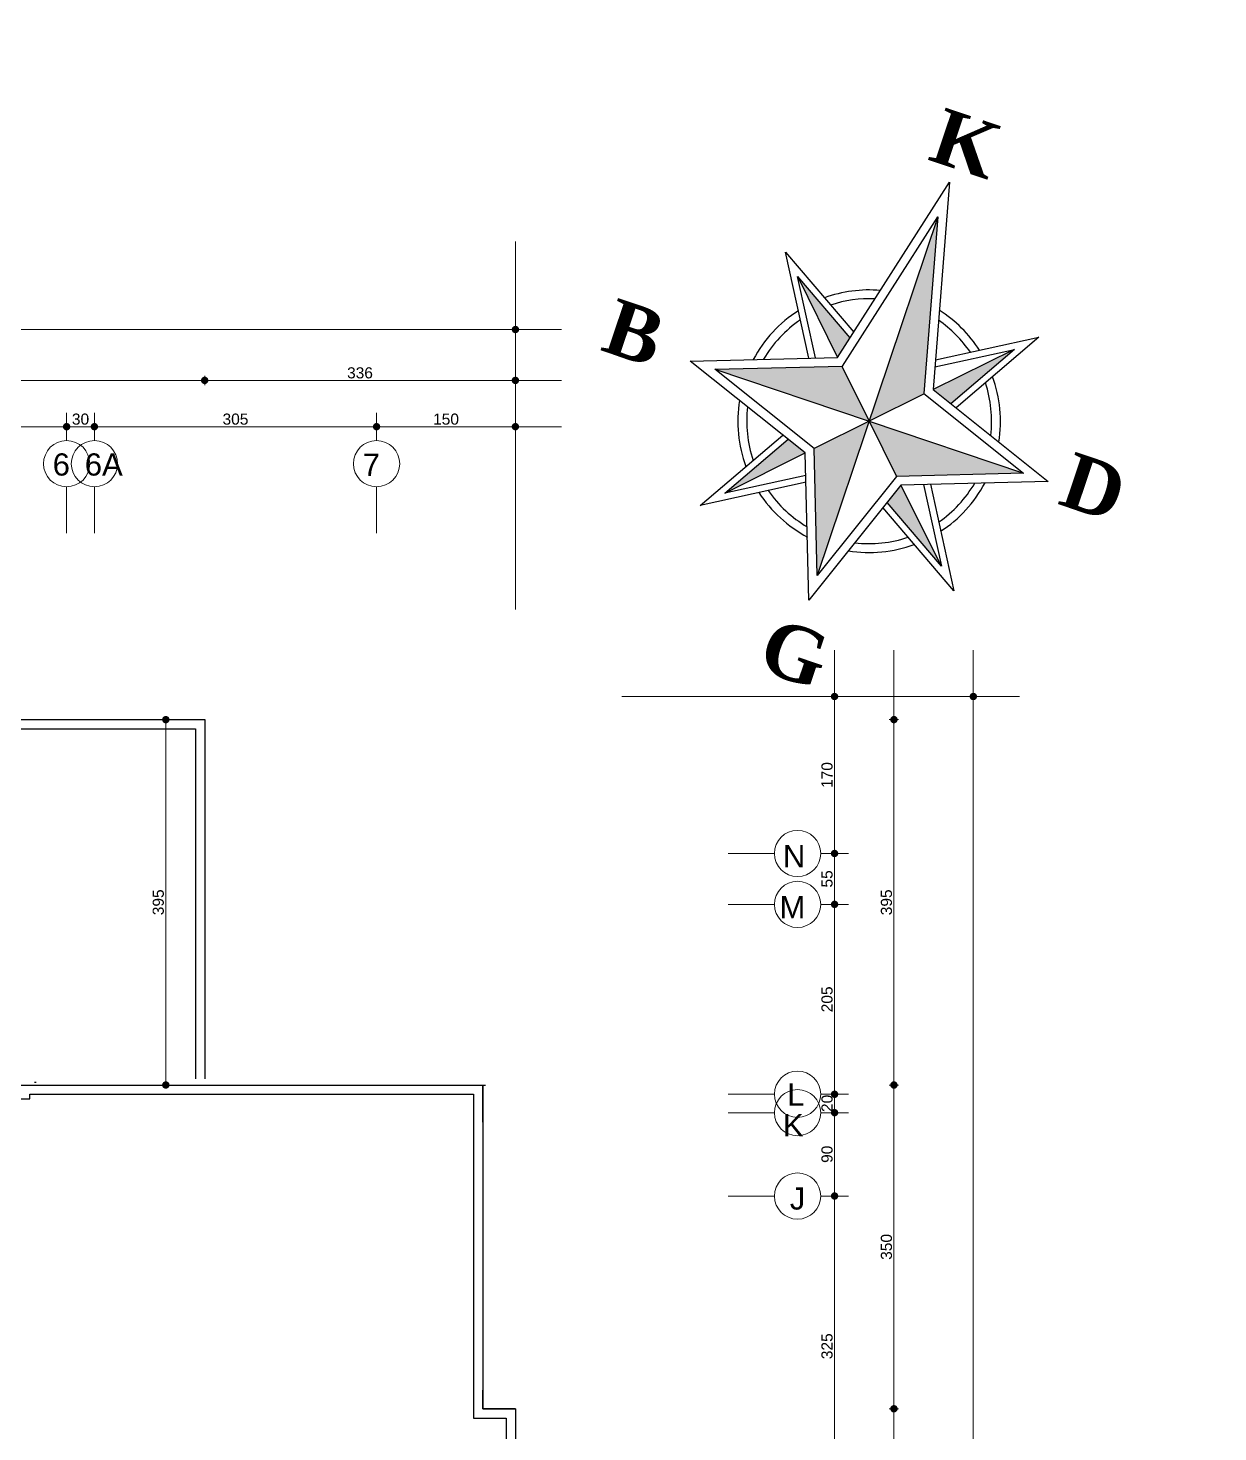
# Model space of a CAD drawing. Header units: millimetres. Extents: x 38129 to 72024, y -56282 to 16512.
# Drawn here: x 61315 to 62602, y -43875 to -42358 of the extents above; entities that cross this region are included whole.
import ezdxf

# ---------------------------------------------------------------- set-up
doc = ezdxf.new("R2010")
doc.units = ezdxf.units.MM
doc.layers.add('balkon', color=171, linetype='Continuous')
doc.layers.add('sıva', color=41, linetype='Continuous')
for name, color, linetype, lineweight in [('DIŞÖLÇÜ', 37, 'Continuous', 0), ('DUVAR', 255, 'Continuous', 30), ('DÖŞEME', 4, 'Continuous', 15), ('dışölçü', 32, 'Continuous', 25), ('ölçü İÇ', 31, 'Continuous', 0)]:
    doc.layers.add(name, color=color, linetype=linetype, lineweight=lineweight)
doc.styles.add('icdisolcu_yazi', font='arial.ttf')
doc.styles.add('MALİ1', font='timesbd.ttf')
doc.styles.get("Standard").update_dxf_attribs({"font": 'arial.ttf'})
doc.dimstyles.new('İç Ölçü', dxfattribs={"dimtxt": 12, "dimasz": 8, "dimexe": 5, "dimexo": 0, "dimgap": 2, "dimtad": 1, "dimdec": 0, "dimzin": 12, "dimdsep": 46, "dimtxsty": 'icdisolcu_yazi', "dimblk": 'DOT', "dimcen": 8, "dimdle": 5, "dimclrd": 256, "dimclre": 256, "dimclrt": 7, "dimadec": 0, "dimazin": 3, "dimtfac": 1, "dimtdec": 0, "dimtix": 1, "dimtmove": 2, "dimatfit": 3, "dimldrblk": 'DOT', "dimfxl": 0, "dimtolj": 1, "dimtzin": 0, "dimlwd": -1, "dimlwe": -1, "dimarcsym": 0})

# ---------------------------------------------------------------- blocks, each defined once
blk = doc.blocks.new('KUZEY İŞARETİ')
at = {"layer": 'DÖŞEME'}
h = blk.add_hatch(color=256, dxfattribs=at)
h.paths.add_polyline_path([(0, -74.01), (-19.77, -19.77), (0, 0)])
h.paths.add_polyline_path([(74.01, 0), (19.77, -19.77), (0, 0)])
h.paths.add_polyline_path([(19.59, 19.59), (0, 0), (0, 97.96)])
h.paths.add_polyline_path([(-74.01, 0), (-19.77, 19.77), (0, 0)])
h = blk.add_hatch(color=256, dxfattribs=at)
h.paths.add_polyline_path([(-51.67, -51.83), (-32.27, -19.48), (-22.9, -22.9)])
h.paths.add_polyline_path([(51.84, -51.76), (19.46, -32.33), (22.9, -22.9)])
h.paths.add_polyline_path([(32.6, 19.36), (22.9, 22.9), (52.03, 51.88), (52.15, 51.95)])
h.paths.add_polyline_path([(-22.9, 22.9), (-51.67, 51.83), (-51.75, 51.95), (-20.35, 33.11)])
for p, q in [((0, 97.96), (0, -74.01)), ((-51.67, 51.83), (-22.9, 22.9)), ((52.03, 51.88), (22.9, 22.9)), ((19.77, 19.77), (-19.77, -19.77)), ((-19.77, 19.77), (0, 0)), ((-74.01, 0), (74.01, 0)), ((0, 0), (19.77, -19.77)), ((-51.67, -51.83), (-22.9, -22.9)), ((51.84, -51.76), (22.9, -22.9))]:
    blk.add_line(p, q)
for points in [[(-22.9, 22.9), (0, 114.49), (22.9, 22.9), (85.73, 0), (22.9, -22.9), (0, -85.73), (-22.9, -22.9), (-85.73, 0)], [(-19.52, 19.86), (0, 97.96), (19.52, 19.86), (74.01, 0), (19.77, -19.77), (0, -74.01), (-19.77, -19.77), (-74.01, 0)]]:
    blk.add_lwpolyline(points, close=True)
for points in [[(-35.15, 18.44), (-60.52, 60.72), (-19.58, 36.16)], [(19.64, 35.95), (60.92, 60.72), (35.48, 18.31)], [(-32.27, 19.48), (-51.75, 51.95), (-20.35, 33.11)], [(20.4, 32.9), (52.15, 51.95), (32.6, 19.36)], [(-18.34, -35.41), (-60.52, -60.72), (-35.15, -18.44)], [(35.48, -18.31), (60.92, -60.72), (18.41, -35.21)], [(-19.39, -32.53), (-51.75, -51.95), (-32.27, -19.48)], [(32.6, -19.36), (52.15, -51.95), (19.46, -32.33)]]:
    blk.add_lwpolyline(points)
for radius, start, end in [(59.62, 103.72159, 128.48425), (59.62, 51.30105, 76.27841), (55.61, 105.91894, 126.92698), (55.61, 52.84041, 74.08106), (59.62, 141.22955, 170.53007), (55.61, 142.76296, 168.1645), (55.61, 11.8355, 36.84936), (59.62, 9.46993, 38.41262), (59.62, 189.46993, 218.77045), (55.61, 191.8355, 217.23704), (55.61, 323.15064, 348.1645), (59.62, 321.58738, 350.53007), (55.61, 233.07302, 258.1645), (55.61, 281.8355, 307.15959), (59.62, 231.51575, 260.53007), (59.62, 279.46993, 308.69895)]:
    blk.add_arc((0, 0), radius, start, end)
at = {"style": 'MALİ1'}
for s, p in [('K', (-13.15, 121.07)), ('B', (-126.55, -8.33)), ('D', (92.59, -8.33)), ('G', (-13.15, -123.15))]:
    blk.add_text(s, height=25, dxfattribs=at).set_placement(p)
blk = doc.blocks.new('_Dot')
at = {"color": 0, "lineweight": -2}
blk.add_line((-0.5, 0), (-1, 0), dxfattribs=at)
at = {"color": 0, "lineweight": 30, "const_width": 0.5}
blk.add_lwpolyline([(-0.25, 0, 1), (0.25, 0, 1)], format="xyb", close=True, dxfattribs=at)
blk = doc.blocks.new('*D2581')
at = {"layer": 'Defpoints', "color": 0, "transparency": 16777216}
for p in [(60972.4, -42788.7), (61357.2, -42788.7), (61357.2, -42788.7)]:
    blk.add_point(p, dxfattribs=at)
at = {"layer": 'DIŞÖLÇÜ', "transparency": 16777216}
for p, q in [((60972.4, -42788.7), (60972.4, -42783.7)), ((61357.2, -42788.7), (61357.2, -42783.7))]:
    blk.add_line(p, q, dxfattribs=at)
at = {"layer": 'DIŞÖLÇÜ', "linetype": 'Continuous', "transparency": 16777216}
blk.add_line((60980.4, -42788.7), (61349.2, -42788.7), dxfattribs=at)
at = {"layer": 'DIŞÖLÇÜ', "transparency": 16777216, "xscale": 8, "yscale": 8, "zscale": 8, "rotation": 180}
blk.add_blockref('_Dot', (60972.4, -42788.7), dxfattribs=at)
at = {"layer": 'DIŞÖLÇÜ', "transparency": 16777216, "xscale": 8, "yscale": 8, "zscale": 8}
blk.add_blockref('_Dot', (61357.2, -42788.7), dxfattribs=at)
at = {"layer": 'DIŞÖLÇÜ', "color": 7, "transparency": 16777216, "insert": (61164.8, -42780.6), "char_height": 12, "attachment_point": 5, "style": 'icdisolcu_yazi'}
blk.add_mtext('\\A1;385', dxfattribs=at)
blk = doc.blocks.new('*D2582')
at = {"layer": 'Defpoints', "color": 0, "transparency": 16777216}
for p in [(61387.2, -42788.7), (61692.2, -42788.7), (61692.2, -42788.7)]:
    blk.add_point(p, dxfattribs=at)
at = {"layer": 'DIŞÖLÇÜ', "transparency": 16777216}
for p, q in [((61387.2, -42788.7), (61387.2, -42783.7)), ((61692.2, -42788.7), (61692.2, -42783.7))]:
    blk.add_line(p, q, dxfattribs=at)
at = {"layer": 'DIŞÖLÇÜ', "linetype": 'Continuous', "transparency": 16777216}
blk.add_line((61395.2, -42788.7), (61684.2, -42788.7), dxfattribs=at)
at = {"layer": 'DIŞÖLÇÜ', "transparency": 16777216, "xscale": 8, "yscale": 8, "zscale": 8, "rotation": 180}
blk.add_blockref('_Dot', (61387.2, -42788.7), dxfattribs=at)
at = {"layer": 'DIŞÖLÇÜ', "transparency": 16777216, "xscale": 8, "yscale": 8, "zscale": 8}
blk.add_blockref('_Dot', (61692.2, -42788.7), dxfattribs=at)
at = {"layer": 'DIŞÖLÇÜ', "color": 7, "transparency": 16777216, "insert": (61539.7, -42780.6), "char_height": 12, "attachment_point": 5, "style": 'icdisolcu_yazi'}
blk.add_mtext('\\A1;305', dxfattribs=at)
blk = doc.blocks.new('*D2583')
at = {"layer": 'Defpoints', "color": 0, "transparency": 16777216}
for p in [(61692.2, -42788.7), (61842.3, -42788.7), (61842.3, -42788.7)]:
    blk.add_point(p, dxfattribs=at)
at = {"layer": 'DIŞÖLÇÜ', "transparency": 16777216}
for p, q in [((61692.2, -42788.7), (61692.2, -42783.7)), ((61842.3, -42788.7), (61842.3, -42783.7))]:
    blk.add_line(p, q, dxfattribs=at)
at = {"layer": 'DIŞÖLÇÜ', "linetype": 'Continuous', "transparency": 16777216}
blk.add_line((61700.2, -42788.7), (61834.3, -42788.7), dxfattribs=at)
at = {"layer": 'DIŞÖLÇÜ', "transparency": 16777216, "xscale": 8, "yscale": 8, "zscale": 8, "rotation": 180}
blk.add_blockref('_Dot', (61692.2, -42788.7), dxfattribs=at)
at = {"layer": 'DIŞÖLÇÜ', "transparency": 16777216, "xscale": 8, "yscale": 8, "zscale": 8}
blk.add_blockref('_Dot', (61842.3, -42788.7), dxfattribs=at)
at = {"layer": 'DIŞÖLÇÜ', "color": 7, "transparency": 16777216, "insert": (61767.3, -42780.6), "char_height": 12, "attachment_point": 5, "style": 'icdisolcu_yazi'}
blk.add_mtext('\\A1;150', dxfattribs=at)
blk = doc.blocks.new('*D2606')
at = {"layer": 'Defpoints', "color": 0, "transparency": 16777216}
for p in [(62187.3, -43620.4), (62187.3, -43620.4), (62187.3, -43945.3)]:
    blk.add_point(p, dxfattribs=at)
at = {"layer": 'DIŞÖLÇÜ', "transparency": 16777216}
for p, q in [((62187.3, -43620.4), (62192.3, -43620.4)), ((62187.3, -43945.3), (62192.3, -43945.3))]:
    blk.add_line(p, q, dxfattribs=at)
at = {"layer": 'DIŞÖLÇÜ', "linetype": 'Continuous', "transparency": 16777216}
blk.add_line((62187.3, -43937.3), (62187.3, -43628.4), dxfattribs=at)
at = {"layer": 'DIŞÖLÇÜ', "transparency": 16777216, "xscale": 8, "yscale": 8, "zscale": 8}
for p, rotation in [((62187.3, -43620.4), 90), ((62187.3, -43945.3), 270)]:
    blk.add_blockref('_Dot', p, dxfattribs=dict(at, rotation=rotation))
at = {"layer": 'DIŞÖLÇÜ', "color": 7, "transparency": 16777216, "insert": (62179.2, -43782.8), "char_height": 12, "attachment_point": 5, "rotation": 90, "style": 'icdisolcu_yazi'}
blk.add_mtext('\\A1;325', dxfattribs=at)
blk = doc.blocks.new('*D2607')
at = {"layer": 'Defpoints', "color": 0, "transparency": 16777216}
for p in [(62187.3, -43530.3), (62187.3, -43530.3), (62187.3, -43620.4)]:
    blk.add_point(p, dxfattribs=at)
at = {"layer": 'DIŞÖLÇÜ', "transparency": 16777216}
for p, q in [((62187.3, -43530.3), (62192.3, -43530.3)), ((62187.3, -43620.4), (62192.3, -43620.4))]:
    blk.add_line(p, q, dxfattribs=at)
at = {"layer": 'DIŞÖLÇÜ', "linetype": 'Continuous', "transparency": 16777216}
blk.add_line((62187.3, -43612.4), (62187.3, -43538.3), dxfattribs=at)
at = {"layer": 'DIŞÖLÇÜ', "transparency": 16777216, "xscale": 8, "yscale": 8, "zscale": 8}
for p, rotation in [((62187.3, -43530.3), 90), ((62187.3, -43620.4), 270)]:
    blk.add_blockref('_Dot', p, dxfattribs=dict(at, rotation=rotation))
at = {"layer": 'DIŞÖLÇÜ', "color": 7, "transparency": 16777216, "insert": (62179.2, -43575.3), "char_height": 12, "attachment_point": 5, "rotation": 90, "style": 'icdisolcu_yazi'}
blk.add_mtext('\\A1;90', dxfattribs=at)
blk = doc.blocks.new('*D2608')
at = {"layer": 'Defpoints', "color": 0, "transparency": 16777216}
for p in [(62187.3, -43510.4), (62187.3, -43510.4), (62187.3, -43530.3)]:
    blk.add_point(p, dxfattribs=at)
at = {"layer": 'DIŞÖLÇÜ', "linetype": 'Continuous', "transparency": 16777216}
for p, q in [((62187.3, -43502.4), (62187.3, -43494.4)), ((62187.3, -43530.3), (62187.3, -43510.4)), ((62187.3, -43538.3), (62187.3, -43546.3))]:
    blk.add_line(p, q, dxfattribs=at)
at = {"layer": 'DIŞÖLÇÜ', "transparency": 16777216}
for p, q in [((62187.3, -43510.4), (62192.3, -43510.4)), ((62187.3, -43530.3), (62192.3, -43530.3))]:
    blk.add_line(p, q, dxfattribs=at)
at = {"layer": 'DIŞÖLÇÜ', "transparency": 16777216, "xscale": 8, "yscale": 8, "zscale": 8}
for p, rotation in [((62187.3, -43510.4), 270), ((62187.3, -43530.3), 90)]:
    blk.add_blockref('_Dot', p, dxfattribs=dict(at, rotation=rotation))
at = {"layer": 'DIŞÖLÇÜ', "color": 7, "transparency": 16777216, "insert": (62179.2, -43520.3), "char_height": 12, "attachment_point": 5, "rotation": 90, "style": 'icdisolcu_yazi'}
blk.add_mtext('\\A1;20', dxfattribs=at)
blk = doc.blocks.new('*D2609')
at = {"layer": 'Defpoints', "color": 0, "transparency": 16777216}
for p in [(62187.3, -43305.1), (62187.3, -43305.1), (62187.3, -43510.4)]:
    blk.add_point(p, dxfattribs=at)
at = {"layer": 'DIŞÖLÇÜ', "transparency": 16777216}
for p, q in [((62187.3, -43305.1), (62192.3, -43305.1)), ((62187.3, -43510.4), (62192.3, -43510.4))]:
    blk.add_line(p, q, dxfattribs=at)
at = {"layer": 'DIŞÖLÇÜ', "linetype": 'Continuous', "transparency": 16777216}
blk.add_line((62187.3, -43502.4), (62187.3, -43313.1), dxfattribs=at)
at = {"layer": 'DIŞÖLÇÜ', "transparency": 16777216, "xscale": 8, "yscale": 8, "zscale": 8}
for p, rotation in [((62187.3, -43305.1), 90), ((62187.3, -43510.4), 270)]:
    blk.add_blockref('_Dot', p, dxfattribs=dict(at, rotation=rotation))
at = {"layer": 'DIŞÖLÇÜ', "color": 7, "transparency": 16777216, "insert": (62179.2, -43407.8), "char_height": 12, "attachment_point": 5, "rotation": 90, "style": 'icdisolcu_yazi'}
blk.add_mtext('\\A1;205', dxfattribs=at)
blk = doc.blocks.new('*D2610')
at = {"layer": 'Defpoints', "color": 0, "transparency": 16777216}
for p in [(62187.3, -43080.4), (62187.3, -43080.4), (62187.3, -43250.1)]:
    blk.add_point(p, dxfattribs=at)
at = {"layer": 'DIŞÖLÇÜ', "transparency": 16777216}
for p, q in [((62187.3, -43080.4), (62192.3, -43080.4)), ((62187.3, -43250.1), (62192.3, -43250.1))]:
    blk.add_line(p, q, dxfattribs=at)
at = {"layer": 'DIŞÖLÇÜ', "linetype": 'Continuous', "transparency": 16777216}
blk.add_line((62187.3, -43242.1), (62187.3, -43088.4), dxfattribs=at)
at = {"layer": 'DIŞÖLÇÜ', "transparency": 16777216, "xscale": 8, "yscale": 8, "zscale": 8}
for p, rotation in [((62187.3, -43080.4), 90), ((62187.3, -43250.1), 270)]:
    blk.add_blockref('_Dot', p, dxfattribs=dict(at, rotation=rotation))
at = {"layer": 'DIŞÖLÇÜ', "color": 7, "transparency": 16777216, "insert": (62179.2, -43165.3), "char_height": 12, "attachment_point": 5, "rotation": 90, "style": 'icdisolcu_yazi'}
blk.add_mtext('\\A1;170', dxfattribs=at)
blk = doc.blocks.new('*D2612')
at = {"layer": 'Defpoints', "color": 0, "transparency": 16777216}
for p in [(60187.2, -42683.7), (61842.3, -42683.7), (61842.3, -42683.7)]:
    blk.add_point(p, dxfattribs=at)
at = {"layer": 'DIŞÖLÇÜ', "transparency": 16777216}
for p, q in [((60187.2, -42683.7), (60187.2, -42678.7)), ((61842.3, -42683.7), (61842.3, -42678.7))]:
    blk.add_line(p, q, dxfattribs=at)
at = {"layer": 'DIŞÖLÇÜ', "linetype": 'Continuous', "transparency": 16777216}
blk.add_line((60195.2, -42683.7), (61834.3, -42683.7), dxfattribs=at)
at = {"layer": 'DIŞÖLÇÜ', "transparency": 16777216, "xscale": 8, "yscale": 8, "zscale": 8, "rotation": 180}
blk.add_blockref('_Dot', (60187.2, -42683.7), dxfattribs=at)
at = {"layer": 'DIŞÖLÇÜ', "transparency": 16777216, "xscale": 8, "yscale": 8, "zscale": 8}
blk.add_blockref('_Dot', (61842.3, -42683.7), dxfattribs=at)
at = {"layer": 'DIŞÖLÇÜ', "color": 7, "transparency": 16777216, "insert": (61014.7, -42675.6), "char_height": 12, "attachment_point": 5, "style": 'icdisolcu_yazi'}
blk.add_mtext('\\A1;1655', dxfattribs=at)
blk = doc.blocks.new('*D2623')
at = {"layer": 'Defpoints', "color": 0, "transparency": 16777216}
for p in [(62337.3, -43080.4), (62337.3, -43080.4), (62337.3, -45110.4)]:
    blk.add_point(p, dxfattribs=at)
at = {"layer": 'DIŞÖLÇÜ', "transparency": 16777216}
for p, q in [((62337.3, -43080.4), (62342.3, -43080.4)), ((62337.3, -45110.4), (62342.3, -45110.4))]:
    blk.add_line(p, q, dxfattribs=at)
at = {"layer": 'DIŞÖLÇÜ', "linetype": 'Continuous', "transparency": 16777216}
blk.add_line((62337.3, -45102.4), (62337.3, -43088.4), dxfattribs=at)
at = {"layer": 'DIŞÖLÇÜ', "transparency": 16777216, "xscale": 8, "yscale": 8, "zscale": 8}
for p, rotation in [((62337.3, -43080.4), 90), ((62337.3, -45110.4), 270)]:
    blk.add_blockref('_Dot', p, dxfattribs=dict(at, rotation=rotation))
at = {"layer": 'DIŞÖLÇÜ', "color": 7, "transparency": 16777216, "insert": (62329.2, -44095.4), "char_height": 12, "attachment_point": 5, "rotation": 90, "style": 'icdisolcu_yazi'}
blk.add_mtext('\\A1;2030', dxfattribs=at)
blk = doc.blocks.new('*D2626')
at = {"layer": 'Defpoints', "color": 0, "transparency": 16777216}
for p in [(61464.4, -43105.4), (61464.4, -43105.4), (61437.7, -43500.4)]:
    blk.add_point(p, dxfattribs=at)
at = {"layer": 'ölçü İÇ', "transparency": 16777216}
for p, q in [((61464.4, -43105.4), (61469.4, -43105.4)), ((61459.4, -43500.4), (61469.4, -43500.4))]:
    blk.add_line(p, q, dxfattribs=at)
at = {"layer": 'ölçü İÇ', "linetype": 'Continuous', "transparency": 16777216}
blk.add_line((61464.4, -43492.4), (61464.4, -43113.4), dxfattribs=at)
at = {"layer": 'ölçü İÇ', "transparency": 16777216, "xscale": 8, "yscale": 8, "zscale": 8}
for p, rotation in [((61464.4, -43105.4), 90), ((61464.4, -43500.4), 270)]:
    blk.add_blockref('_Dot', p, dxfattribs=dict(at, rotation=rotation))
at = {"layer": 'ölçü İÇ', "color": 7, "transparency": 16777216, "insert": (61456.3, -43302.9), "char_height": 12, "attachment_point": 5, "rotation": 90, "style": 'icdisolcu_yazi'}
blk.add_mtext('\\A1;395', dxfattribs=at)
blk = doc.blocks.new('*D2637')
at = {"layer": 'Defpoints', "color": 0, "transparency": 16777216}
for p in [(62187.5, -43250.1), (62187.3, -43305.1), (62187.5, -43305.1)]:
    blk.add_point(p, dxfattribs=at)
at = {"layer": 'ölçü İÇ', "transparency": 16777216}
for p, q in [((62187.5, -43250.1), (62182.3, -43250.1)), ((62187.5, -43305.1), (62182.3, -43305.1))]:
    blk.add_line(p, q, dxfattribs=at)
at = {"layer": 'ölçü İÇ', "linetype": 'Continuous', "transparency": 16777216}
blk.add_line((62187.3, -43258.1), (62187.3, -43297.1), dxfattribs=at)
at = {"layer": 'ölçü İÇ', "transparency": 16777216, "xscale": 8, "yscale": 8, "zscale": 8}
for p, rotation in [((62187.3, -43250.1), 90), ((62187.3, -43305.1), 270)]:
    blk.add_blockref('_Dot', p, dxfattribs=dict(at, rotation=rotation))
at = {"layer": 'ölçü İÇ', "color": 7, "transparency": 16777216, "insert": (62179.2, -43277.6), "char_height": 12, "attachment_point": 5, "rotation": 90, "style": 'icdisolcu_yazi'}
blk.add_mtext('\\A1;55', dxfattribs=at)
blk = doc.blocks.new('*D2639')
at = {"layer": 'Defpoints', "color": 0, "transparency": 16777216}
for p in [(61357.2, -42788.7), (61387.2, -42788.7), (61387.2, -42788.7)]:
    blk.add_point(p, dxfattribs=at)
at = {"layer": 'DIŞÖLÇÜ', "transparency": 16777216}
for p, q in [((61357.2, -42788.7), (61357.2, -42783.7)), ((61387.2, -42788.7), (61387.2, -42783.7))]:
    blk.add_line(p, q, dxfattribs=at)
at = {"layer": 'DIŞÖLÇÜ', "linetype": 'Continuous', "transparency": 16777216}
blk.add_line((61365.2, -42788.7), (61379.2, -42788.7), dxfattribs=at)
at = {"layer": 'DIŞÖLÇÜ', "transparency": 16777216, "xscale": 8, "yscale": 8, "zscale": 8, "rotation": 180}
blk.add_blockref('_Dot', (61357.2, -42788.7), dxfattribs=at)
at = {"layer": 'DIŞÖLÇÜ', "transparency": 16777216, "xscale": 8, "yscale": 8, "zscale": 8}
blk.add_blockref('_Dot', (61387.2, -42788.7), dxfattribs=at)
at = {"layer": 'DIŞÖLÇÜ', "color": 7, "transparency": 16777216, "insert": (61372.2, -42780.6), "char_height": 12, "attachment_point": 5, "style": 'icdisolcu_yazi'}
blk.add_mtext('\\A1;30', dxfattribs=at)
blk = doc.blocks.new('*D2654')
at = {"layer": 'Defpoints', "color": 0, "transparency": 16777216}
for p in [(61355.3, -43105.4), (61355.3, -43500.4), (62251.5, -43500.4)]:
    blk.add_point(p, dxfattribs=at)
at = {"layer": 'DIŞÖLÇÜ', "transparency": 16777216}
for p, q in [((62246.5, -43105.4), (62256.5, -43105.4)), ((62246.5, -43500.4), (62256.5, -43500.4))]:
    blk.add_line(p, q, dxfattribs=at)
at = {"layer": 'DIŞÖLÇÜ', "linetype": 'Continuous', "transparency": 16777216}
blk.add_line((62251.5, -43113.4), (62251.5, -43492.4), dxfattribs=at)
at = {"layer": 'DIŞÖLÇÜ', "transparency": 16777216, "xscale": 8, "yscale": 8, "zscale": 8}
for p, rotation in [((62251.5, -43105.4), 90), ((62251.5, -43500.4), 270)]:
    blk.add_blockref('_Dot', p, dxfattribs=dict(at, rotation=rotation))
at = {"layer": 'DIŞÖLÇÜ', "color": 7, "transparency": 16777216, "insert": (62243.4, -43302.9), "char_height": 12, "attachment_point": 5, "rotation": 90, "style": 'icdisolcu_yazi'}
blk.add_mtext('\\A1;395', dxfattribs=at)
blk = doc.blocks.new('*D2655')
at = {"layer": 'Defpoints', "color": 0, "transparency": 16777216}
for p in [(61355.3, -43500.4), (61691.2, -43850.4), (62251.5, -43850.4)]:
    blk.add_point(p, dxfattribs=at)
at = {"layer": 'DIŞÖLÇÜ', "transparency": 16777216}
for p, q in [((62246.5, -43500.4), (62256.5, -43500.4)), ((62246.5, -43850.4), (62256.5, -43850.4))]:
    blk.add_line(p, q, dxfattribs=at)
at = {"layer": 'DIŞÖLÇÜ', "linetype": 'Continuous', "transparency": 16777216}
blk.add_line((62251.5, -43508.4), (62251.5, -43842.4), dxfattribs=at)
at = {"layer": 'DIŞÖLÇÜ', "transparency": 16777216, "xscale": 8, "yscale": 8, "zscale": 8}
for p, rotation in [((62251.5, -43500.4), 90), ((62251.5, -43850.4), 270)]:
    blk.add_blockref('_Dot', p, dxfattribs=dict(at, rotation=rotation))
at = {"layer": 'DIŞÖLÇÜ', "color": 7, "transparency": 16777216, "insert": (62243.4, -43675.4), "char_height": 12, "attachment_point": 5, "rotation": 90, "style": 'icdisolcu_yazi'}
blk.add_mtext('\\A1;350', dxfattribs=at)
blk = doc.blocks.new('*D2656')
at = {"layer": 'Defpoints', "color": 0, "transparency": 16777216}
for p in [(61691.2, -43850.4), (61691.2, -44430.4), (62251.5, -44430.4)]:
    blk.add_point(p, dxfattribs=at)
at = {"layer": 'DIŞÖLÇÜ', "transparency": 16777216}
for p, q in [((62246.5, -43850.4), (62256.5, -43850.4)), ((62246.5, -44430.4), (62256.5, -44430.4))]:
    blk.add_line(p, q, dxfattribs=at)
at = {"layer": 'DIŞÖLÇÜ', "linetype": 'Continuous', "transparency": 16777216}
blk.add_line((62251.5, -43858.4), (62251.5, -44422.4), dxfattribs=at)
at = {"layer": 'DIŞÖLÇÜ', "transparency": 16777216, "xscale": 8, "yscale": 8, "zscale": 8}
for p, rotation in [((62251.5, -43850.4), 90), ((62251.5, -44430.4), 270)]:
    blk.add_blockref('_Dot', p, dxfattribs=dict(at, rotation=rotation))
at = {"layer": 'DIŞÖLÇÜ', "color": 7, "transparency": 16777216, "insert": (62243.4, -44140.4), "char_height": 12, "attachment_point": 5, "rotation": 90, "style": 'icdisolcu_yazi'}
blk.add_mtext('\\A1;580', dxfattribs=at)
blk = doc.blocks.new('*D2664')
at = {"layer": 'Defpoints', "color": 0, "transparency": 16777216}
for p in [(61506.4, -42738.7), (61021.7, -43105.4), (61506.4, -43105.4)]:
    blk.add_point(p, dxfattribs=at)
at = {"layer": 'DIŞÖLÇÜ', "transparency": 16777216}
for p, q in [((61021.7, -42743.7), (61021.7, -42733.7)), ((61506.4, -42743.7), (61506.4, -42733.7))]:
    blk.add_line(p, q, dxfattribs=at)
at = {"layer": 'DIŞÖLÇÜ', "linetype": 'Continuous', "transparency": 16777216}
blk.add_line((61029.7, -42738.7), (61498.4, -42738.7), dxfattribs=at)
at = {"layer": 'DIŞÖLÇÜ', "transparency": 16777216, "xscale": 8, "yscale": 8, "zscale": 8, "rotation": 180}
blk.add_blockref('_Dot', (61021.7, -42738.7), dxfattribs=at)
at = {"layer": 'DIŞÖLÇÜ', "transparency": 16777216, "xscale": 8, "yscale": 8, "zscale": 8}
blk.add_blockref('_Dot', (61506.4, -42738.7), dxfattribs=at)
at = {"layer": 'DIŞÖLÇÜ', "color": 7, "transparency": 16777216, "insert": (61264.1, -42730.6), "char_height": 12, "attachment_point": 5, "style": 'icdisolcu_yazi'}
blk.add_mtext('\\A1;485', dxfattribs=at)
blk = doc.blocks.new('*D2665')
at = {"layer": 'Defpoints', "color": 0, "transparency": 16777216}
for p in [(61842.3, -42738.7), (61506.4, -43105.4), (61842.3, -43850.4)]:
    blk.add_point(p, dxfattribs=at)
at = {"layer": 'DIŞÖLÇÜ', "transparency": 16777216}
for p, q in [((61506.4, -42743.7), (61506.4, -42733.7)), ((61842.3, -42743.7), (61842.3, -42733.7))]:
    blk.add_line(p, q, dxfattribs=at)
at = {"layer": 'DIŞÖLÇÜ', "linetype": 'Continuous', "transparency": 16777216}
blk.add_line((61514.4, -42738.7), (61834.3, -42738.7), dxfattribs=at)
at = {"layer": 'DIŞÖLÇÜ', "transparency": 16777216, "xscale": 8, "yscale": 8, "zscale": 8, "rotation": 180}
blk.add_blockref('_Dot', (61506.4, -42738.7), dxfattribs=at)
at = {"layer": 'DIŞÖLÇÜ', "transparency": 16777216, "xscale": 8, "yscale": 8, "zscale": 8}
blk.add_blockref('_Dot', (61842.3, -42738.7), dxfattribs=at)
at = {"layer": 'DIŞÖLÇÜ', "color": 7, "transparency": 16777216, "insert": (61674.3, -42730.6), "char_height": 12, "attachment_point": 5, "style": 'icdisolcu_yazi'}
blk.add_mtext('\\A1;336', dxfattribs=at)

msp = doc.modelspace()

# ---------------------------------------------------------------- linework, layer by layer
at = {"layer": 'balkon'}
for points in [[(61477.2, -44780.4), (61477.2, -45110.4), (61021.7, -45110.4), (61021.7, -45110.4), (60806.9, -45110.4), (60806.9, -45049.6), (60327.2, -45049.6), (60327.2, -44999.4), (60257.2, -44999.4), (60257.2, -44759.6), (60187.2, -44759.6), (60187.2, -43521.3), (60277.2, -43521.3), (60277.2, -43281.4), (60357.2, -43281.4), (60357.2, -43206.3), (60767, -43206.3), (60767, -43115.4), (61021.7, -43115.4), (61021.7, -43105.4), (61506.4, -43105.4), (61506.4, -43493.7)], [(61467.2, -45100.4), (61031.7, -45100.4), (61031.7, -45100.4), (60816.9, -45100.4), (60816.9, -45039.6), (60337.2, -45039.6), (60337.2, -44989.4), (60267.2, -44989.4), (60267.2, -44749.6), (60197.2, -44749.6), (60197.2, -43531.3), (60287.2, -43531.3), (60287.2, -43291.4), (60367.2, -43291.4), (60367.2, -43216.3), (60777, -43216.3), (60777, -43125.4), (61031.7, -43125.4), (61031.7, -43115.4), (61496.4, -43115.4), (61496.4, -43493.7)]]:
    msp.add_lwpolyline(points, dxfattribs=at)
at = {"layer": 'DIŞÖLÇÜ'}
for p, q in [((61842.3, -42588.7), (61842.3, -42986.5)), ((60137.2, -42683.7), (61892.3, -42683.7)), ((60137.2, -42738.7), (61892.3, -42738.7)), ((61357.2, -42773.7), (61357.2, -42803.7)), ((61387.2, -42773.7), (61387.2, -42803.7)), ((61692.2, -42773.7), (61692.2, -42803.7)), ((60137.2, -42788.7), (61892.3, -42788.7)), ((61357.2, -42853.7), (61357.2, -42903.7)), ((61357.2, -42853.7), (61357.2, -42903.7)), ((61387.2, -42853.7), (61387.2, -42903.7)), ((61387.2, -42853.7), (61387.2, -42903.7)), ((61692.2, -42853.7), (61692.2, -42903.7)), ((61692.2, -42853.7), (61692.2, -42903.7)), ((62187.3, -43030.4), (62187.3, -45160.4)), ((62251.5, -43030.4), (62251.5, -45160.4)), ((62337.3, -43030.4), (62337.3, -45160.4)), ((62387.3, -43080.4), (61957.5, -43080.4)), ((62122.3, -43250.1), (62072.3, -43250.1)), ((62202.3, -43250.1), (62172.3, -43250.1)), ((62122.3, -43305.1), (62072.3, -43305.1)), ((62202.3, -43305.1), (62172.3, -43305.1)), ((62122.3, -43510.4), (62072.3, -43510.4)), ((62202.3, -43510.4), (62172.3, -43510.4)), ((62122.3, -43530.3), (62072.3, -43530.3)), ((62202.3, -43530.3), (62172.3, -43530.3)), ((62122.3, -43620.4), (62072.3, -43620.4)), ((62202.3, -43620.4), (62172.3, -43620.4))]:
    msp.add_line(p, q, dxfattribs=at)
for centre in [(61357.2, -42828.7), (61387.2, -42828.7), (61692.2, -42828.7), (62147.3, -43250.1), (62147.3, -43305.1), (62147.3, -43510.4), (62147.3, -43530.3), (62147.3, -43620.4)]:
    msp.add_circle(centre, 25, dxfattribs=at)
at = {"layer": 'DUVAR'}
for p, q in [((61322.3, -43500.4), (61472.4, -43500.4)), ((61322.3, -43500.4), (61472.4, -43500.4)), ((61322.3, -43500.4), (61472.4, -43500.4)), ((61322.3, -43500.4), (61367.2, -43500.4)), ((61472.4, -43500.4), (61810.1, -43500.4)), ((61702.2, -43500.4), (61807.1, -43500.4)), ((61807.1, -43540.4), (61807.1, -43500.4)), ((61807.1, -43850.4), (61807.1, -43830.4)), ((61842.3, -43850.4), (61807.1, -43850.4)), ((61842.3, -43850.4), (61842.3, -43875.3)), ((61842.3, -43850.4), (61842.3, -43875.3))]:
    msp.add_line(p, q, dxfattribs=at)
for points in [[(61107.2, -43505.4), (61307.3, -43505.4), (61307.3, -43500.4), (61807.1, -43500.4), (61807.1, -43850.4), (61842.3, -43850.4), (61842.3, -44430.4), (61812.1, -44430.4), (61812.1, -44450.4), (61812.1, -44780.4), (61307.3, -44780.4), (61307.3, -44775.4), (61107.2, -44775.4)], [(61107.2, -43515.4), (61317.3, -43515.4), (61317.3, -43510.4), (61797.1, -43510.4), (61797.1, -43860.4), (61832.3, -43860.4), (61832.3, -44420.4), (61802.1, -44420.4), (61802.1, -44450.4), (61802.1, -44770.4), (61317.3, -44770.4), (61317.3, -44765.4), (61107.2, -44765.4)]]:
    msp.add_lwpolyline(points, dxfattribs=at)
at = {"layer": 'sıva'}
msp.add_line((61322.3, -43497.4), (61324.2, -43497.4), dxfattribs=at)
msp.add_lwpolyline([(61325.3, -43500.4), (61325.3, -43500.4)], dxfattribs=at)

# ---------------------------------------------------------------- block references
at = {"layer": 'dışölçü', "xscale": 2.37999999993482, "yscale": 2.37999999993482, "zscale": 2.37999999993482, "rotation": 341.4124835901688}
msp.add_blockref('KUZEY İŞARETİ', (62224.7, -42782.8), dxfattribs=at)

# ---------------------------------------------------------------- texts
at = {"layer": 'DIŞÖLÇÜ', "char_height": 24, "width": 425.623}
for s, insert, attachment_point, rotation in [('6', (61342.1, -42841.9), 7, 360), ('6A', (61376.8, -42841.9), 7, 360), ('7', (61677.2, -42841.9), 7, 360), ('N', (62155.7, -43265.1), 9, 0), ('M', (62155.7, -43320.1), 9, 0), ('L', (62154.7, -43522.7), 9, 0), ('K', (62153.8, -43555.9), 9, 0), ('J', (62155.7, -43635.4), 9, 0)]:
    msp.add_mtext(s, dxfattribs=dict(at, insert=insert, attachment_point=attachment_point, rotation=rotation))

# ---------------------------------------------------------------- dimensions: what is measured, and where the dimension line sits
at = {"layer": 'DIŞÖLÇÜ'}
for base, p1, p2, picture, middle in [((61842.3, -42683.7), (60187.2, -42683.7), (61842.3, -42683.7), '*D2612', (61014.7, -42675.6)), ((61357.2, -42788.7), (60972.4, -42788.7), (61357.2, -42788.7), '*D2581', (61164.8, -42780.6)), ((61387.2, -42788.7), (61357.2, -42788.7), (61387.2, -42788.7), '*D2639', (61372.2, -42780.6)), ((61692.2, -42788.7), (61387.2, -42788.7), (61692.2, -42788.7), '*D2582', (61539.7, -42780.6)), ((61842.3, -42788.7), (61692.2, -42788.7), (61842.3, -42788.7), '*D2583', (61767.3, -42780.6))]:
    dim = msp.add_linear_dim(base=base, p1=p1, p2=p2, dimstyle='İç Ölçü', dxfattribs=at)
    dim.commit()
    dim.dimension.update_dxf_attribs({"geometry": picture, "text_midpoint": middle})
for base, p1, p2, angle, picture, middle in [((61506.4, -42738.7), (61021.7, -43105.4), (61506.4, -43105.4), 180, '*D2664', (61264.1, -42730.6)), ((61842.3, -42738.7), (61506.4, -43105.4), (61842.3, -43850.4), 180, '*D2665', (61674.3, -42730.6)), ((62187.3, -43080.4), (62187.3, -43250.1), (62187.3, -43080.4), 90, '*D2610', (62179.2, -43165.3)), ((62337.3, -43080.4), (62337.3, -45110.4), (62337.3, -43080.4), 90, '*D2623', (62329.2, -44095.4)), ((62187.3, -43305.1), (62187.3, -43510.4), (62187.3, -43305.1), 90, '*D2609', (62179.2, -43407.8)), ((62187.3, -43510.4), (62187.3, -43530.3), (62187.3, -43510.4), 90, '*D2608', (62179.2, -43520.3)), ((62251.5, -43850.4), (61355.3, -43500.4), (61691.2, -43850.4), 90, '*D2655', (62243.4, -43675.4)), ((62187.3, -43530.3), (62187.3, -43620.4), (62187.3, -43530.3), 90, '*D2607', (62179.2, -43575.3)), ((62187.3, -43620.4), (62187.3, -43945.3), (62187.3, -43620.4), 90, '*D2606', (62179.2, -43782.8)), ((62251.5, -44430.4), (61691.2, -43850.4), (61691.2, -44430.4), 90, '*D2656', (62243.4, -44140.4))]:
    dim = msp.add_linear_dim(base=base, p1=p1, p2=p2, angle=angle, dimstyle='İç Ölçü', dxfattribs=at)
    dim.commit()
    dim.dimension.update_dxf_attribs({"geometry": picture, "text_midpoint": middle})
dim = msp.add_aligned_dim(p1=(61355.3, -43105.4), p2=(61355.3, -43500.4), distance=896.2, dimstyle='İç Ölçü', dxfattribs=at)
dim.commit()
dim.dimension.update_dxf_attribs({"geometry": '*D2654', "text_midpoint": (62243.4, -43302.9)})
at = {"layer": 'ölçü İÇ'}
for base, p1, p2, picture, middle in [((61464.4, -43105.4), (61437.7, -43500.4), (61464.4, -43105.4), '*D2626', (61456.3, -43302.9)), ((62187.3, -43305.1), (62187.5, -43250.1), (62187.5, -43305.1), '*D2637', (62179.2, -43277.6))]:
    dim = msp.add_linear_dim(base=base, p1=p1, p2=p2, angle=90, dimstyle='İç Ölçü', dxfattribs=at)
    dim.commit()
    dim.dimension.update_dxf_attribs({"geometry": picture, "text_midpoint": middle})

doc.saveas('drawing.dxf')
